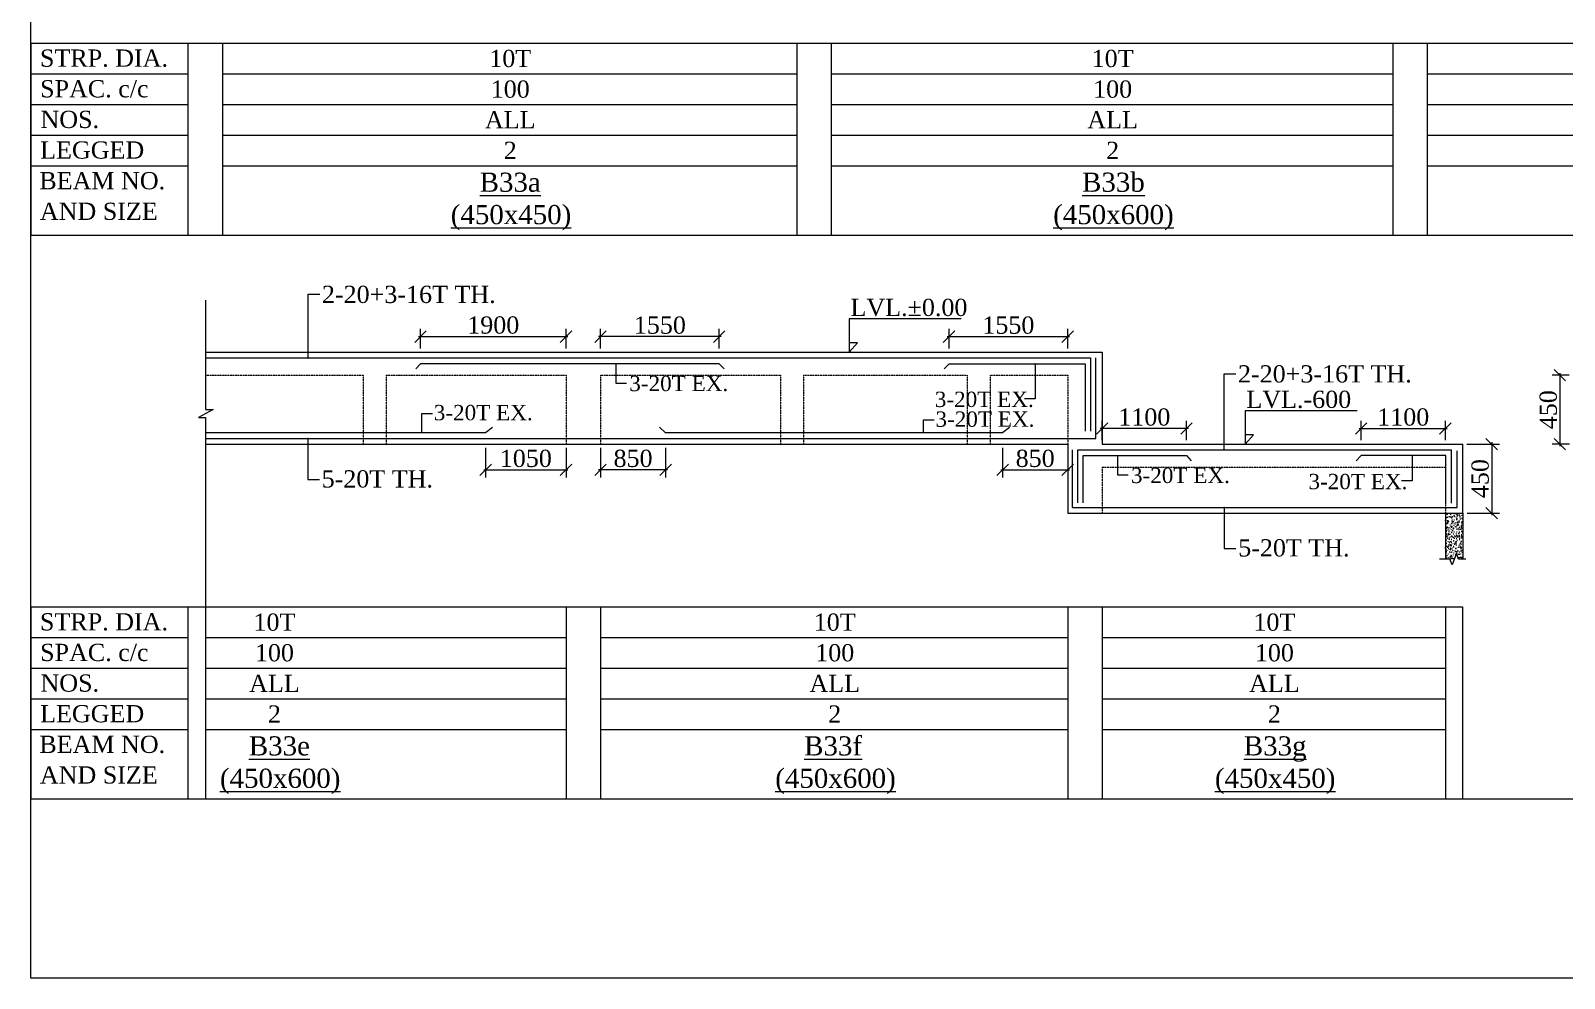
# Model space of a CAD drawing. Header units: millimetres. Extents: x 9781889 to 10654170, y -7832723 to -7608561.
# Drawn here: x 10029451 to 10049474, y -7801878 to -7789504 of the extents above; entities that cross this region are included whole.
import ezdxf
from ezdxf.enums import TextEntityAlignment as Align

# ---------------------------------------------------------------- set-up
doc = ezdxf.new("R2010")
doc.units = ezdxf.units.MM
doc.header["$LTSCALE"] = 10
doc.header["$PDMODE"] = 3
doc.linetypes.add('HIDDEN', pattern=[0.375, 0.25, -0.125])
for name, color, linetype, lineweight in [('LVL', 3, 'Continuous', 0), ('S-CUT OUT LINE', 9, 'Continuous', 0), ('S-DIM L.S.', 7, 'Continuous', 0), ('S-HATCH', 8, 'Continuous', 0), ('S-L.S.SECTION', 5, 'Continuous', 0), ('S-L.S.SLAB LINE', 252, 'HIDDEN', 0), ('S-L.S.STEEL', 1, 'Continuous', 9), ('S-SECTION MARK', 7, 'Continuous', 0), ('S-SHEET', 251, 'Continuous', 0), ('S-TEXT', 7, 'Continuous', 0), ('S-TEXT L.S. BEAM NO.', 30, 'Continuous', 0), ('S-TEXT. L.S.', 7, 'Continuous', 0)]:
    doc.layers.add(name, color=color, linetype=linetype, lineweight=lineweight)
doc.styles.add('135', font='arial.ttf', dxfattribs={"width": 0.8, "height": 135})
doc.styles.get("Standard").update_dxf_attribs({"font": 'arial.ttf'})
doc.styles.add('TEXT', font='times.ttf')
doc.dimstyles.new('75', dxfattribs={"dimtxt": 135, "dimasz": 90, "dimexe": 0.1, "dimexo": 0.03, "dimgap": 0.09, "dimtad": 1, "dimdec": 0, "dimzin": 0, "dimdsep": 46, "dimtxsty": '135', "dimblk": 'ARCHTICK', "dimcen": 0.09, "dimclrd": 256, "dimclre": 256, "dimclrt": 256, "dimadec": 0, "dimazin": 0, "dimtfac": 1, "dimtdec": 0, "dimtofl": 0, "dimtmove": 1, "dimatfit": 3, "dimldrblk": 'DOTSMALL', "dimfxl": 1, "dimtolj": 1, "dimtzin": 0, "dimlwd": -1, "dimlwe": -1, "dimarcsym": 0})
doc.dimstyles.new('SETU_1', dxfattribs={"dimtxt": 200, "dimasz": 150, "dimexe": 100, "dimexo": 50, "dimgap": 35, "dimtad": 1, "dimdec": 0, "dimzin": 0, "dimdsep": 46, "dimtxsty": 'Standard', "dimblk": 'OBLIQUE', "dimcen": 150, "dimdle": 25, "dimclrd": 256, "dimclre": 7, "dimclrt": 256, "dimadec": 0, "dimazin": 0, "dimtfac": 1, "dimtdec": 0, "dimtofl": 0, "dimtmove": 1, "dimatfit": 3, "dimfxl": 1, "dimtolj": 1, "dimtzin": 0, "dimlwd": -1, "dimlwe": 5, "dimarcsym": 1})

# ---------------------------------------------------------------- blocks, each defined once
blk = doc.blocks.new('_Oblique')
at = {"color": 0, "linetype": 'ByBlock', "lineweight": -2}
blk.add_line((-0.5, -0.5), (0.5, 0.5), dxfattribs=at)
blk = doc.blocks.new('*D336')
at = {"layer": 'Defpoints', "color": 0, "transparency": 16777216}
for p in [(10036441, -7793499), (10034541, -7793703, 0), (10036441, -7793703, 0)]:
    blk.add_point(p, dxfattribs=at)
at = {"layer": 'S-DIM L.S.', "transparency": 16777216}
blk.add_line((10034516, -7793499), (10036466, -7793499), dxfattribs=at)
at = {"layer": 'S-DIM L.S.', "color": 7, "lineweight": 5, "transparency": 16777216}
for p, q in [((10034541, -7793653), (10034541, -7793399)), ((10036441, -7793653), (10036441, -7793399))]:
    blk.add_line(p, q, dxfattribs=at)
at = {"layer": 'S-DIM L.S.', "transparency": 16777216, "xscale": 150, "yscale": 150, "zscale": 150, "rotation": 180}
blk.add_blockref('_Oblique', (10034541, -7793499), dxfattribs=at)
at = {"layer": 'S-DIM L.S.', "transparency": 16777216, "xscale": 150, "yscale": 150, "zscale": 150}
blk.add_blockref('_Oblique', (10036441, -7793499), dxfattribs=at)
at = {"layer": 'S-DIM L.S.', "transparency": 16777216, "insert": (10035491, -7793349), "char_height": 225, "attachment_point": 5, "style": 'TEXT'}
blk.add_mtext('\\A1;1900', dxfattribs=at)
blk = doc.blocks.new('*D337')
at = {"layer": 'Defpoints', "color": 0, "transparency": 16777216}
for p in [(10036891, -7793499), (10036891, -7793703, 0), (10038441, -7793703, 0)]:
    blk.add_point(p, dxfattribs=at)
at = {"layer": 'S-DIM L.S.', "transparency": 16777216}
blk.add_line((10038466, -7793499), (10036866, -7793499), dxfattribs=at)
at = {"layer": 'S-DIM L.S.', "color": 7, "lineweight": 5, "transparency": 16777216}
for p, q in [((10036891, -7793653), (10036891, -7793399)), ((10038441, -7793653), (10038441, -7793399))]:
    blk.add_line(p, q, dxfattribs=at)
at = {"layer": 'S-DIM L.S.', "transparency": 16777216, "xscale": 150, "yscale": 150, "zscale": 150, "rotation": 180}
blk.add_blockref('_Oblique', (10036891, -7793499), dxfattribs=at)
at = {"layer": 'S-DIM L.S.', "transparency": 16777216, "xscale": 150, "yscale": 150, "zscale": 150}
blk.add_blockref('_Oblique', (10038441, -7793499), dxfattribs=at)
at = {"layer": 'S-DIM L.S.', "transparency": 16777216, "insert": (10037666, -7793350), "char_height": 225, "attachment_point": 5, "style": 'TEXT'}
blk.add_mtext('\\A1;1550', dxfattribs=at)
blk = doc.blocks.new('*D338')
at = {"layer": 'Defpoints', "color": 0, "transparency": 16777216}
for p in [(10043441, -7794699), (10043441, -7794903, 0), (10044541, -7794903, 0)]:
    blk.add_point(p, dxfattribs=at)
at = {"layer": 'S-DIM L.S.', "transparency": 16777216}
blk.add_line((10044566, -7794699), (10043416, -7794699), dxfattribs=at)
at = {"layer": 'S-DIM L.S.', "color": 7, "lineweight": 5, "transparency": 16777216}
for p, q in [((10043441, -7794853), (10043441, -7794599)), ((10044541, -7794853), (10044541, -7794599))]:
    blk.add_line(p, q, dxfattribs=at)
at = {"layer": 'S-DIM L.S.', "transparency": 16777216, "xscale": 150, "yscale": 150, "zscale": 150, "rotation": 180}
blk.add_blockref('_Oblique', (10043441, -7794699), dxfattribs=at)
at = {"layer": 'S-DIM L.S.', "transparency": 16777216, "xscale": 150, "yscale": 150, "zscale": 150}
blk.add_blockref('_Oblique', (10044541, -7794699), dxfattribs=at)
at = {"layer": 'S-DIM L.S.', "transparency": 16777216, "insert": (10043991, -7794550), "char_height": 225, "attachment_point": 5, "style": 'TEXT'}
blk.add_mtext('\\A1;1100', dxfattribs=at)
blk = doc.blocks.new('*D339')
at = {"layer": 'Defpoints', "color": 0, "transparency": 16777216}
for p in [(10042991, -7793499), (10041441, -7793703, 0), (10042991, -7793703, 0)]:
    blk.add_point(p, dxfattribs=at)
at = {"layer": 'S-DIM L.S.', "transparency": 16777216}
blk.add_line((10041416, -7793499), (10043016, -7793499), dxfattribs=at)
at = {"layer": 'S-DIM L.S.', "color": 7, "lineweight": 5, "transparency": 16777216}
for p, q in [((10041441, -7793653), (10041441, -7793399)), ((10042991, -7793653), (10042991, -7793399))]:
    blk.add_line(p, q, dxfattribs=at)
at = {"layer": 'S-DIM L.S.', "transparency": 16777216, "xscale": 150, "yscale": 150, "zscale": 150, "rotation": 180}
blk.add_blockref('_Oblique', (10041441, -7793499), dxfattribs=at)
at = {"layer": 'S-DIM L.S.', "transparency": 16777216, "xscale": 150, "yscale": 150, "zscale": 150}
blk.add_blockref('_Oblique', (10042991, -7793499), dxfattribs=at)
at = {"layer": 'S-DIM L.S.', "transparency": 16777216, "insert": (10042216, -7793350), "char_height": 225, "attachment_point": 5, "style": 'TEXT'}
blk.add_mtext('\\A1;1550', dxfattribs=at)
blk = doc.blocks.new('*D340')
at = {"layer": 'Defpoints', "color": 0, "transparency": 16777216}
for p in [(10047921, -7794699), (10046821, -7794903, 0), (10047921, -7794903, 0)]:
    blk.add_point(p, dxfattribs=at)
at = {"layer": 'S-DIM L.S.', "transparency": 16777216}
blk.add_line((10046796, -7794699), (10047946, -7794699), dxfattribs=at)
at = {"layer": 'S-DIM L.S.', "color": 7, "lineweight": 5, "transparency": 16777216}
for p, q in [((10046821, -7794853), (10046821, -7794599)), ((10047921, -7794853), (10047921, -7794599))]:
    blk.add_line(p, q, dxfattribs=at)
at = {"layer": 'S-DIM L.S.', "transparency": 16777216, "xscale": 150, "yscale": 150, "zscale": 150, "rotation": 180}
blk.add_blockref('_Oblique', (10046821, -7794699), dxfattribs=at)
at = {"layer": 'S-DIM L.S.', "transparency": 16777216, "xscale": 150, "yscale": 150, "zscale": 150}
blk.add_blockref('_Oblique', (10047921, -7794699), dxfattribs=at)
at = {"layer": 'S-DIM L.S.', "transparency": 16777216, "insert": (10047371, -7794550), "char_height": 225, "attachment_point": 5, "style": 'TEXT'}
blk.add_mtext('\\A1;1100', dxfattribs=at)
blk = doc.blocks.new('*D341')
at = {"layer": 'Defpoints', "color": 0, "transparency": 16777216}
for p in [(10035391, -7794903, 0), (10036441, -7794903, 0), (10036441, -7795239)]:
    blk.add_point(p, dxfattribs=at)
at = {"layer": 'S-DIM L.S.', "color": 7, "lineweight": 5, "transparency": 16777216}
for p, q in [((10035391, -7794953), (10035391, -7795339)), ((10036441, -7794953), (10036441, -7795339))]:
    blk.add_line(p, q, dxfattribs=at)
at = {"layer": 'S-DIM L.S.', "transparency": 16777216}
blk.add_line((10035366, -7795239), (10036466, -7795239), dxfattribs=at)
at = {"layer": 'S-DIM L.S.', "transparency": 16777216, "xscale": 150, "yscale": 150, "zscale": 150, "rotation": 180}
blk.add_blockref('_Oblique', (10035391, -7795239), dxfattribs=at)
at = {"layer": 'S-DIM L.S.', "transparency": 16777216, "xscale": 150, "yscale": 150, "zscale": 150}
blk.add_blockref('_Oblique', (10036441, -7795239), dxfattribs=at)
at = {"layer": 'S-DIM L.S.', "transparency": 16777216, "insert": (10035916, -7795090), "char_height": 225, "attachment_point": 5, "style": 'TEXT'}
blk.add_mtext('\\A1;1050', dxfattribs=at)
blk = doc.blocks.new('_ArchTick')
at = {"color": 0, "linetype": 'ByBlock', "const_width": 0.15}
blk.add_lwpolyline([(-0.5, -0.5), (0.5, 0.5)], dxfattribs=at)
blk = doc.blocks.new('*D342')
at = {"layer": 'Defpoints', "color": 0, "transparency": 16777216}
for p in [(10042141, -7794903, 0), (10042991, -7794903, 0), (10042991, -7795239)]:
    blk.add_point(p, dxfattribs=at)
at = {"layer": 'S-DIM L.S.', "color": 7, "lineweight": 5, "transparency": 16777216}
for p, q in [((10042141, -7794953), (10042141, -7795339)), ((10042991, -7794953), (10042991, -7795339))]:
    blk.add_line(p, q, dxfattribs=at)
at = {"layer": 'S-DIM L.S.', "transparency": 16777216}
blk.add_line((10042116, -7795239), (10043016, -7795239), dxfattribs=at)
at = {"layer": 'S-DIM L.S.', "transparency": 16777216, "xscale": 150, "yscale": 150, "zscale": 150, "rotation": 180}
blk.add_blockref('_Oblique', (10042141, -7795239), dxfattribs=at)
at = {"layer": 'S-DIM L.S.', "transparency": 16777216, "xscale": 150, "yscale": 150, "zscale": 150}
blk.add_blockref('_Oblique', (10042991, -7795239), dxfattribs=at)
at = {"layer": 'S-DIM L.S.', "transparency": 16777216, "insert": (10042566, -7795090), "char_height": 225, "attachment_point": 5, "style": 'TEXT'}
blk.add_mtext('\\A1;850', dxfattribs=at)
blk = doc.blocks.new('*D343')
at = {"layer": 'Defpoints', "color": 0, "transparency": 16777216}
for p in [(10036891, -7794903, 0), (10037741, -7794903, 0), (10036891, -7795239)]:
    blk.add_point(p, dxfattribs=at)
at = {"layer": 'S-DIM L.S.', "color": 7, "lineweight": 5, "transparency": 16777216}
for p, q in [((10036891, -7794953), (10036891, -7795339)), ((10037741, -7794953), (10037741, -7795339))]:
    blk.add_line(p, q, dxfattribs=at)
at = {"layer": 'S-DIM L.S.', "transparency": 16777216}
blk.add_line((10037766, -7795239), (10036866, -7795239), dxfattribs=at)
at = {"layer": 'S-DIM L.S.', "transparency": 16777216, "xscale": 150, "yscale": 150, "zscale": 150, "rotation": 180}
blk.add_blockref('_Oblique', (10036891, -7795239), dxfattribs=at)
at = {"layer": 'S-DIM L.S.', "transparency": 16777216, "xscale": 150, "yscale": 150, "zscale": 150}
blk.add_blockref('_Oblique', (10037741, -7795239), dxfattribs=at)
at = {"layer": 'S-DIM L.S.', "transparency": 16777216, "insert": (10037316, -7795090), "char_height": 225, "attachment_point": 5, "style": 'TEXT'}
blk.add_mtext('\\A1;850', dxfattribs=at)
blk = doc.blocks.new('*D368')
at = {"layer": 'Defpoints', "color": 0, "transparency": 16777216}
for p in [(10049587, -7794003, 0), (10049416, -7794903), (10049591, -7794903)]:
    blk.add_point(p, dxfattribs=at)
at = {"layer": 'S-DIM L.S.', "transparency": 16777216}
blk.add_line((10049416, -7793978), (10049416, -7794928), dxfattribs=at)
at = {"layer": 'S-DIM L.S.', "color": 7, "lineweight": 5, "transparency": 16777216}
for p, q in [((10049537, -7794003), (10049316, -7794003)), ((10049541, -7794903), (10049316, -7794903))]:
    blk.add_line(p, q, dxfattribs=at)
at = {"layer": 'S-DIM L.S.', "transparency": 16777216, "xscale": 150, "yscale": 150, "zscale": 150}
for p, rotation in [((10049416, -7794003), 90), ((10049416, -7794903), 270)]:
    blk.add_blockref('_Oblique', p, dxfattribs=dict(at, rotation=rotation))
at = {"layer": 'S-DIM L.S.', "transparency": 16777216, "insert": (10049266, -7794453), "char_height": 225, "attachment_point": 5, "rotation": 90, "style": 'TEXT'}
blk.add_mtext('\\A1;450', dxfattribs=at)
blk = doc.blocks.new('*D1306')
at = {"layer": 'Defpoints', "color": 0, "transparency": 16777216}
for p in [(10048151, -7794903, 0), (10048155, -7795803), (10048526, -7795803)]:
    blk.add_point(p, dxfattribs=at)
at = {"layer": 'S-DIM L.S.', "color": 7, "lineweight": 5, "transparency": 16777216}
for p, q in [((10048201, -7794903), (10048626, -7794903)), ((10048205, -7795803), (10048626, -7795803))]:
    blk.add_line(p, q, dxfattribs=at)
at = {"layer": 'S-DIM L.S.', "transparency": 16777216}
blk.add_line((10048526, -7794878), (10048526, -7795828), dxfattribs=at)
at = {"layer": 'S-DIM L.S.', "transparency": 16777216, "xscale": 150, "yscale": 150, "zscale": 150}
for p, rotation in [((10048526, -7794903), 90), ((10048526, -7795803), 270)]:
    blk.add_blockref('_Oblique', p, dxfattribs=dict(at, rotation=rotation))
at = {"layer": 'S-DIM L.S.', "transparency": 16777216, "insert": (10048376, -7795353), "char_height": 225, "attachment_point": 5, "rotation": 90, "style": 'TEXT'}
blk.add_mtext('\\A1;450', dxfattribs=at)

msp = doc.modelspace()

# ---------------------------------------------------------------- hatches: boundary and pattern name
at = {"layer": 'S-HATCH'}
h = msp.add_hatch(dxfattribs=at)
h.set_pattern_fill('AR-CONC', color=256, scale=0.5)
h.set_pattern_definition([(50, (253758.184, -67185.91), (91.0923345, -7.96954277), [9.525, -104.775]), (355, (253758.18, -67185.91), (-17.6217107, 95.5284226), [7.62, -83.8202921]), (100.4514447, (253765.775, -67186.57), (73.47062355, 87.55887596), [8.0950044, -89.0451223]), (46.1842, (253758.18, -67160.51), (135.5395204, -21.021164), [14.2875, -157.1625]), (96.6355576, (253769.48, -67162.26), (118.702067, 123.7130623), [12.1425116, -133.5678041]), (351.1841512, (253758.18, -67160.51), (118.702067, 123.7130623), [11.4299835, -125.729866]), (21, (253770.884, -67166.86), (75.80719563, -51.1325991), [9.525, -104.775]), (326, (253770.88, -67166.86), (30.9010142, 92.09398306), [7.62, -83.82]), (71.451445, (253777.2, -67171.12), (106.70820964, 40.96138444), [8.0950044, -89.0449688]), (37.5, (253758.184, -67185.907), (1.544301625, 42.27751944), [0, -82.804, 0, -85.09, 0, -84.1375]), (7.5, (253758.184, -67185.907), (33.40983126, 50.09028741), [0, -48.514, 0, -80.899, 0, -32.0675]), (327.5, (253729.863, -67185.907), (67.79529758, -2.864372), [0, -31.75, 0, -99.06, 0, -131.445]), (317.5, (253717.163, -67185.91), (74.0645907, 12.71324552), [0, -41.275, 0, -65.786, 0, -93.345])])
h.paths.add_polyline_path([(10047921, -7796403), (10048036.8, -7796403), (10048064.8, -7796326.2), (10048092.7, -7796403), (10048151, -7796403), (10048151, -7795803), (10047921, -7795803)])

# ---------------------------------------------------------------- linework, layer by layer
at = {"layer": 'LVL', "linetype": 'Continuous', "elevation": 0}
for points in [[(10041600.4, -7793268), (10040139.2, -7793268), (10040139.2, -7793703), (10040247.3, -7793581), (10040139.2, -7793581)], [(10046768.9, -7794468.8), (10045307.6, -7794468.8), (10045307.6, -7794903), (10045415.8, -7794781), (10045307.6, -7794781)]]:
    msp.add_lwpolyline(points, dxfattribs=at)
at = {"layer": 'S-CUT OUT LINE', "color": 1, "elevation": 0}
msp.add_lwpolyline([(10048190.4, -7796403), (10048092.7, -7796403), (10048064.8, -7796326.2), (10048008.8, -7796479.9), (10047980.8, -7796403), (10047846, -7796403)], dxfattribs=at)
at = {"layer": 'S-L.S.SECTION'}
for p, q in [((10031733.5, -7793703, 0), (10043441, -7793703, 0)), ((10043441, -7793703, 0), (10043441, -7794903, 0)), ((10031733.5, -7794903, 0), (10042991, -7794903, 0)), ((10042991, -7794903, 0), (10042991, -7795803, 0)), ((10043441, -7794903, 0), (10048151, -7794903, 0)), ((10048151, -7795803, 0), (10048151, -7794903, 0)), ((10048151, -7795803, 0), (10048151, -7794903, 0)), ((10042991, -7795803, 0), (10048146.9, -7795803, 0))]:
    msp.add_line(p, q, dxfattribs=at)
at = {"layer": 'S-L.S.SECTION', "color": 1}
for p, q in [((10047921, -7795803, 0), (10047921, -7796403, 0)), ((10048151, -7795803, 0), (10048151, -7796403, 0))]:
    msp.add_line(p, q, dxfattribs=at)
at = {"layer": 'S-L.S.SECTION', "elevation": 0}
msp.add_lwpolyline([(10031733.5, -7793023.6), (10031733.5, -7794451.5), (10031832, -7794451.5), (10031644, -7794554), (10031733.5, -7794554), (10031733.5, -7799536)], dxfattribs=at)
at = {"layer": 'S-L.S.SLAB LINE', "ltscale": 0.3}
for p, q in [((10031733.5, -7794003, 0), (10033791, -7794003, 0)), ((10033791, -7794003, 0), (10033791, -7794903, 0)), ((10034091, -7794003, 0), (10036441, -7794003, 0)), ((10034091, -7794003, 0), (10034091, -7794903, 0)), ((10036441, -7794003, 0), (10036441, -7794903, 0)), ((10036891, -7794003, 0), (10039241, -7794003, 0)), ((10036891, -7794003, 0), (10036891, -7794903, 0)), ((10039241, -7794003, 0), (10039241, -7794903, 0)), ((10039541, -7794003, 0), (10041679.5, -7794003, 0)), ((10039541, -7794003, 0), (10039541, -7794903, 0)), ((10041679.5, -7794003, 0), (10041679.5, -7794903, 0)), ((10041979.5, -7794003, 0), (10042991, -7794003, 0)), ((10041979.5, -7794003, 0), (10041979.5, -7794903, 0)), ((10042991, -7794003, 0), (10042991, -7794903, 0)), ((10043441, -7795203, 0), (10047921, -7795203, 0)), ((10043441, -7795203, 0), (10043441, -7795803, 0)), ((10047921, -7795203, 0), (10047921, -7795803, 0)), ((10047921, -7795203, 0), (10047921, -7795803, 0)), ((10047921, -7795203, 0), (10047921, -7795803, 0))]:
    msp.add_line(p, q, dxfattribs=at)
at = {"layer": 'S-L.S.STEEL'}
for p, q in [((10043358.5, -7794828, 0), (10043358.5, -7793778, 0)), ((10038441.1, -7793853, 0), (10038504.2, -7793919.9, 0)), ((10041441, -7793853, 0), (10041377.8, -7793919.9, 0)), ((10041441, -7793853, 0), (10043220.4, -7793853, 0)), ((10043220.4, -7793853, 0), (10043220.4, -7794733, 0)), ((10031733.5, -7794828, 0), (10043358.5, -7794828, 0)), ((10043052.3, -7795728, 0), (10043052.3, -7794978, 0)), ((10043122.1, -7794978, 0), (10048001, -7794978, 0)), ((10043122.1, -7795669.8, 0), (10043122.1, -7794978, 0)), ((10048001, -7795675.1, 0), (10048001, -7794978, 0)), ((10043193.5, -7795669.8, 0), (10043193.5, -7795053, 0)), ((10047926, -7795675.1, 0), (10047926, -7795053, 0)), ((10048076, -7795728, 0), (10048076, -7794991.2, 0)), ((10043052.3, -7795728, 0), (10048076, -7795728, 0))]:
    msp.add_line(p, q, dxfattribs=at)
at = {"layer": 'S-L.S.STEEL', "elevation": 0}
for points in [[(10035480.4, -7794684.8), (10035390.9, -7794753), (10031733.5, -7794753)], [(10042230.4, -7794684.8), (10042140.9, -7794753), (10037741.1, -7794753), (10037659.1, -7794682.3)]]:
    msp.add_lwpolyline(points, dxfattribs=at)
at = {"layer": 'S-L.S.STEEL'}
for points in [[(10031733.5, -7793778, 0), (10043289.2, -7793778, 0), (10043289.2, -7794733, 0)], [(10038441.1, -7793853, 0), (10034541, -7793853, 0), (10034477.8, -7793919.9, 0)], [(10043193.5, -7795053, 0), (10044541, -7795053, 0), (10044604.2, -7795119.9, 0)], [(10047926, -7795053, 0), (10046821, -7795053, 0), (10046757.8, -7795119.9, 0)]]:
    msp.add_polyline3d(points, dxfattribs=at)
at = {"layer": 'S-SHEET'}
for p, q in [((10029451.4, -7789666.9, 0), (10031504.5, -7789666.9, 0)), ((10029451.4, -7789666.9), (10029451.4, -7792176.1)), ((10031504.5, -7789666.9, 0), (10075555.5, -7789666.9, 0)), ((10031504.5, -7789666.9, 0), (10031504.5, -7792176.1, 0)), ((10031954.5, -7789666.9, 0), (10031954.5, -7792176.1, 0)), ((10039454.5, -7789666.9, 0), (10039454.5, -7792176.1, 0)), ((10039904.5, -7789666.9, 0), (10039904.5, -7792176.1, 0)), ((10047234, -7789666.9, 0), (10047234, -7792176.1, 0)), ((10047684, -7789666.9, 0), (10047684, -7792176.1, 0)), ((10029451.4, -7790066.9, 0), (10031504.5, -7790066.9, 0)), ((10031954.5, -7790066.9, 0), (10039454.5, -7790066.9, 0)), ((10039904.5, -7790066.9, 0), (10047234, -7790066.9, 0)), ((10047684, -7790066.9, 0), (10055184, -7790066.9, 0)), ((10029451.4, -7790466.9, 0), (10031504.5, -7790466.9, 0)), ((10031954.5, -7790466.9, 0), (10039454.5, -7790466.9, 0)), ((10039904.5, -7790466.9, 0), (10047234, -7790466.9, 0)), ((10047684, -7790466.9, 0), (10055184, -7790466.9, 0)), ((10029451.4, -7790866.9, 0), (10031504.5, -7790866.9, 0)), ((10031954.5, -7790866.9, 0), (10039454.5, -7790866.9, 0)), ((10039904.5, -7790866.9, 0), (10047234, -7790866.9, 0)), ((10047684, -7790866.9, 0), (10055184, -7790866.9, 0)), ((10029451.4, -7791266.9, 0), (10031504.5, -7791266.9, 0)), ((10031954.5, -7791266.9, 0), (10039454.5, -7791266.9, 0)), ((10039904.5, -7791266.9, 0), (10047234, -7791266.9, 0)), ((10047684, -7791266.9, 0), (10055184, -7791266.9, 0)), ((10029451.4, -7792176.1), (10080785.6, -7792176.1)), ((10029451.4, -7792176.1, 0), (10031504.5, -7792176.1, 0)), ((10031504.5, -7792176.1, 0), (10075555.5, -7792176.1, 0)), ((10029451.4, -7797026.7, 0), (10031733.5, -7797026.7, 0)), ((10029451.4, -7797026.7), (10029451.4, -7799536)), ((10031504.5, -7797026.7, 0), (10031504.5, -7799536, 0)), ((10031733.5, -7797026.7, 0), (10048146.9, -7797026.7, 0)), ((10031733.5, -7797026.7, 0), (10031733.5, -7799536, 0)), ((10036441, -7797026.7, 0), (10036441, -7799536, 0)), ((10036891, -7797026.7, 0), (10036891, -7799536, 0)), ((10042991, -7797026.7, 0), (10042991, -7799536, 0)), ((10043441, -7797026.7, 0), (10043441, -7799536, 0)), ((10047921, -7797026.7, 0), (10047921, -7799536, 0)), ((10048146.9, -7797026.7, 0), (10048146.9, -7799536, 0)), ((10029451.4, -7797426.7, 0), (10031504.5, -7797426.7, 0)), ((10031733.5, -7797426.7, 0), (10036441, -7797426.7, 0)), ((10036891, -7797426.7, 0), (10042991, -7797426.7, 0)), ((10043441, -7797426.7, 0), (10047921, -7797426.7, 0)), ((10029451.4, -7797826.7, 0), (10031504.5, -7797826.7, 0)), ((10031733.5, -7797826.7, 0), (10036441, -7797826.7, 0)), ((10036891, -7797826.7, 0), (10042991, -7797826.7, 0)), ((10043441, -7797826.7, 0), (10047921, -7797826.7, 0)), ((10029451.4, -7798226.7, 0), (10031504.5, -7798226.7, 0)), ((10031733.5, -7798226.7, 0), (10036441, -7798226.7, 0)), ((10036891, -7798226.7, 0), (10042991, -7798226.7, 0)), ((10043441, -7798226.7, 0), (10047921, -7798226.7, 0)), ((10029451.4, -7798626.7, 0), (10031504.5, -7798626.7, 0)), ((10031733.5, -7798626.7, 0), (10036441, -7798626.7, 0)), ((10036891, -7798626.7, 0), (10042991, -7798626.7, 0)), ((10043441, -7798626.7, 0), (10047921, -7798626.7, 0)), ((10029451.4, -7799536), (10080785.6, -7799536)), ((10029451.4, -7799536, 0), (10031733.5, -7799536, 0)), ((10031733.5, -7799536, 0), (10048146.9, -7799536, 0))]:
    msp.add_line(p, q, dxfattribs=at)
msp.add_lwpolyline([(10029451.4, -7760218.1), (10080785.6, -7760218.1), (10080785.6, -7801877.7), (10029451.4, -7801877.7)], close=True, dxfattribs=at)

# ---------------------------------------------------------------- texts
at = {"layer": 'LVL', "style": 'TEXT'}
for s, p in [('LVL.%%P0.00', (10040154.9, -7793229.6, 0)), ('LVL.-600', (10045323.4, -7794430.3, 0))]:
    msp.add_text(s, height=225, dxfattribs=at).set_placement(p)
at = {"layer": 'S-TEXT', "style": 'TEXT'}
for s, p in [('STRP. DIA.', (10030408.2, -7789974.9, 0)), ('SPAC. c/c', (10030282.6, -7790374.9, 0)), ('NOS.', (10029962, -7790774.9, 0)), ('LEGGED', (10030254.7, -7791174.9, 0)), ('BEAM NO.', (10030385.9, -7791574.9, 0)), ('AND SIZE', (10030340.7, -7791974.9, 0)), ('STRP. DIA.', (10030408.2, -7797334.8, 0)), ('SPAC. c/c', (10030282.6, -7797734.8, 0)), ('NOS.', (10029962, -7798134.8, 0)), ('LEGGED', (10030254.7, -7798534.8, 0)), ('BEAM NO.', (10030385.9, -7798934.8, 0)), ('AND SIZE', (10030340.7, -7799334.8, 0))]:
    msp.add_text(s, height=225, dxfattribs=at).set_placement(p, align=Align.CENTER)
at = {"layer": 'S-TEXT', "linetype": 'ByBlock', "style": 'TEXT'}
for s, p in [('10T', (10035712.6, -7789866.9, 0)), ('10T', (10043577.3, -7789866.9, 0)), ('100', (10035712.6, -7790266.9, 0)), ('100', (10043577.3, -7790266.9, 0)), ('ALL', (10035712.6, -7790666.9, 0)), ('ALL', (10043577.3, -7790666.9, 0)), ('2', (10035712.6, -7791066.9, 0)), ('2', (10043577.3, -7791066.9, 0)), ('10T', (10032634, -7797226.7, 0)), ('10T', (10039949.1, -7797226.7, 0)), ('10T', (10045689.1, -7797226.7, 0)), ('100', (10032634, -7797626.7, 0)), ('100', (10039949.1, -7797626.7, 0)), ('100', (10045689.1, -7797626.7, 0)), ('ALL', (10032634, -7798026.7, 0)), ('ALL', (10039949.1, -7798026.7, 0)), ('ALL', (10045689.1, -7798026.7, 0)), ('2', (10032634, -7798426.7, 0)), ('2', (10039949.1, -7798426.7, 0)), ('2', (10045689.1, -7798426.7, 0))]:
    msp.add_text(s, height=225, dxfattribs=at).set_placement(p, align=Align.MIDDLE_CENTER)
at = {"layer": 'S-TEXT L.S. BEAM NO.', "color": 145, "linetype": 'ByBlock', "style": 'TEXT'}
for s, p in [('%%UB33a', (10035313.8, -7791607.5, 0)), ('%%U(450x450)', (10034936.3, -7792030.5, 0)), ('%%UB33g', (10045290.3, -7798967.4, 0)), ('%%U(450x450)', (10044912.8, -7799390.4, 0))]:
    msp.add_text(s, height=250, dxfattribs=at).set_placement(p)
at = {"layer": 'S-TEXT L.S. BEAM NO.', "color": 140, "linetype": 'ByBlock', "style": 'TEXT'}
for s, p in [('%%UB33b', (10043178.5, -7791607.5, 0)), ('%%U(450x600)', (10042801.1, -7792030.5, 0)), ('%%UB33e', (10032300.3, -7798967.4, 0)), ('%%UB33f', (10039550.3, -7798967.4, 0)), ('%%U(450x600)', (10031922.8, -7799390.4, 0)), ('%%U(450x600)', (10039172.8, -7799390.4, 0))]:
    msp.add_text(s, height=250, dxfattribs=at).set_placement(p)
at = {"layer": 'S-TEXT. L.S.', "style": 'TEXT'}
for s, height, p in [('2-20+3-16T TH.', 225, (10033254.1, -7793059.9, 0)), ('2-20+3-16T TH.', 225, (10045214, -7794097.8, 0)), ('3-20T EX.', 200, (10037266.8, -7794210.6, 0)), ('3-20T EX.', 200, (10041255.6, -7794417.8, 0)), ('3-20T EX.', 200, (10034714, -7794591, 0)), ('3-20T EX.', 200, (10041264, -7794676.1, 0)), ('5-20T TH.', 225, (10033250.3, -7795469.2, 0)), ('3-20T EX.', 200, (10043816.8, -7795410.6, 0)), ('3-20T EX.', 200, (10046133.6, -7795491, 0)), ('5-20T TH.', 225, (10045217, -7796369.2, 0))]:
    msp.add_text(s, height=height, dxfattribs=at).set_placement(p)

# ---------------------------------------------------------------- dimensions: what is measured, and where the dimension line sits
at = {"layer": 'S-DIM L.S.'}
for base, p1, p2, picture, middle in [((10036441, -7793499.2, 0), (10034541, -7793703, 0), (10036441, -7793703, 0), '*D336', (10035491, -7793349.5, 0)), ((10042991, -7793499.2, 0), (10041441, -7793703, 0), (10042991, -7793703, 0), '*D339', (10042216, -7793349.8, 0)), ((10047921, -7794699.2, 0), (10046821, -7794903, 0), (10047921, -7794903, 0), '*D340', (10047371, -7794549.8, 0)), ((10036441, -7795239.1, 0), (10035390.9, -7794903, 0), (10036441, -7794903, 0), '*D341', (10035915.9, -7795089.7, 0)), ((10042991, -7795239.1, 0), (10042140.9, -7794903, 0), (10042991, -7794903, 0), '*D342', (10042565.9, -7795089.7, 0))]:
    dim = msp.add_linear_dim(base=base, p1=p1, p2=p2, angle=180, dimstyle='SETU_1', override={"dimtxt": 225, "dimtxsty": 'TEXT'}, dxfattribs=at)
    dim.commit()
    dim.dimension.update_dxf_attribs({"geometry": picture, "text_midpoint": middle})
for base, p1, p2, picture, middle in [((10036891.1, -7793499.2, 0), (10038441.1, -7793703, 0), (10036891.1, -7793703, 0), '*D337', (10037666.1, -7793349.8, 0)), ((10043441, -7794699.2, 0), (10044541, -7794903, 0), (10043441, -7794903, 0), '*D338', (10043991, -7794549.8, 0)), ((10036891, -7795239.1, 0), (10037741.1, -7794903, 0), (10036891, -7794903, 0), '*D343', (10037316.1, -7795089.7, 0))]:
    dim = msp.add_linear_dim(base=base, p1=p1, p2=p2, dimstyle='SETU_1', override={"dimtxt": 225, "dimtxsty": 'TEXT'}, dxfattribs=at)
    dim.commit()
    dim.dimension.update_dxf_attribs({"geometry": picture, "text_midpoint": middle})
at = {"layer": 'S-DIM L.S.', "color": 7}
for base, p1, p2, picture, middle in [((10049415.9, -7794903, 0), (10049586.9, -7794003, 0), (10049591, -7794903, 0), '*D368', (10049266.4, -7794453, 0)), ((10048525.6, -7795803, 0), (10048151, -7794903, 0), (10048155.1, -7795803, 0), '*D1306', (10048376.1, -7795353, 0))]:
    dim = msp.add_linear_dim(base=base, p1=p1, p2=p2, angle=90, dimstyle='SETU_1', override={"dimtxt": 225, "dimlfac": 0.5, "dimtxsty": 'TEXT'}, dxfattribs=at)
    dim.commit()
    dim.dimension.update_dxf_attribs({"geometry": picture, "text_midpoint": middle})

# ---------------------------------------------------------------- leaders
at = {"layer": 'S-SECTION MARK'}
for points in [[(10033072.4, -7793781.6, 0), (10033072.4, -7792944.8, 0), (10033225, -7792944.8, 0)], [(10037092.8, -7793853, 0), (10037092.8, -7794105.4, 0), (10037232.1, -7794105.4, 0)], [(10042563.9, -7793853, 0), (10042563.9, -7794312.6, 0), (10042424.6, -7794312.6, 0)], [(10045032.3, -7794978, 0), (10045032.3, -7793982.7, 0), (10045184.8, -7793982.7, 0)], [(10034560.1, -7794753, 0), (10034560.1, -7794500.7, 0), (10034695.5, -7794500.7, 0)], [(10041110.1, -7794753, 0), (10041110.1, -7794585.8, 0), (10041245.5, -7794585.8, 0)], [(10033068.6, -7794828, 0), (10033068.6, -7795364.4, 0), (10033221.2, -7795364.4, 0)], [(10043642.8, -7795053, 0), (10043642.8, -7795305.4, 0), (10043782.1, -7795305.4, 0)], [(10047489.2, -7795053, 0), (10047489.2, -7795382.9, 0), (10047349.9, -7795382.9, 0)], [(10045035.3, -7795728, 0), (10045035.3, -7796264.4, 0), (10045187.9, -7796264.4, 0)]]:
    msp.add_leader(points, dimstyle='75', override={"dimasz": 75}, dxfattribs=at)

doc.saveas('drawing.dxf')
